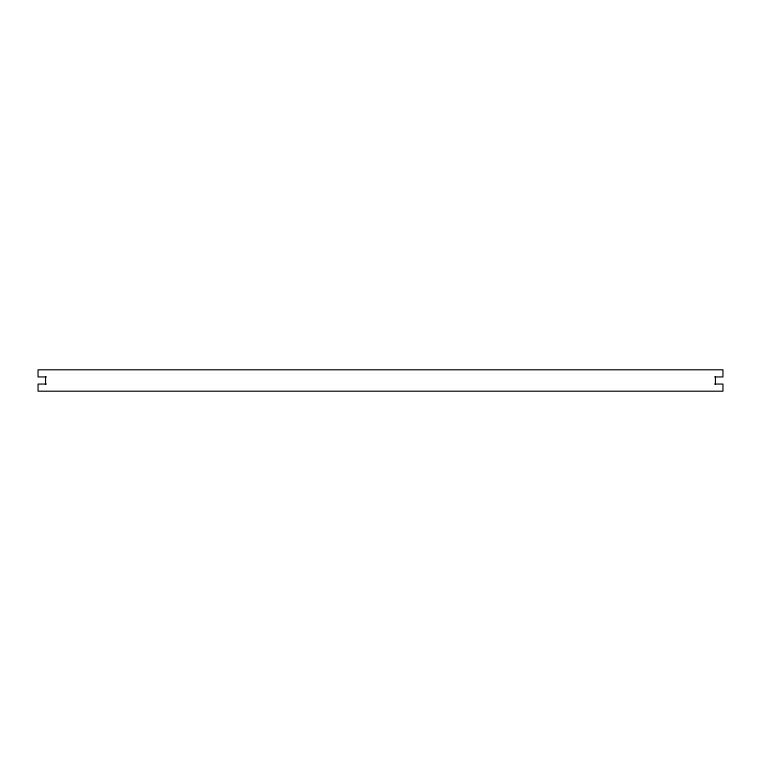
<?xml version="1.0" encoding="UTF-8"?>
<svg xmlns="http://www.w3.org/2000/svg" width="761" height="761" viewBox="0 0 761 761"><rect width="100%" height="100%" fill="white"/><g stroke="black" fill="none" stroke-linecap="round" stroke-linejoin="round"><path stroke-width="1.14" d="M46.373 376.933L38.05 376.933L38.05 369.789L722.95 369.789L722.95 376.933L714.627 376.933M46.373 384.067L38.05 384.067L38.05 391.211L722.95 391.211L722.95 384.067L714.627 384.067M715.454 376.933L715.454 384.067M45.546 376.933L45.546 384.067"/></g></svg>
